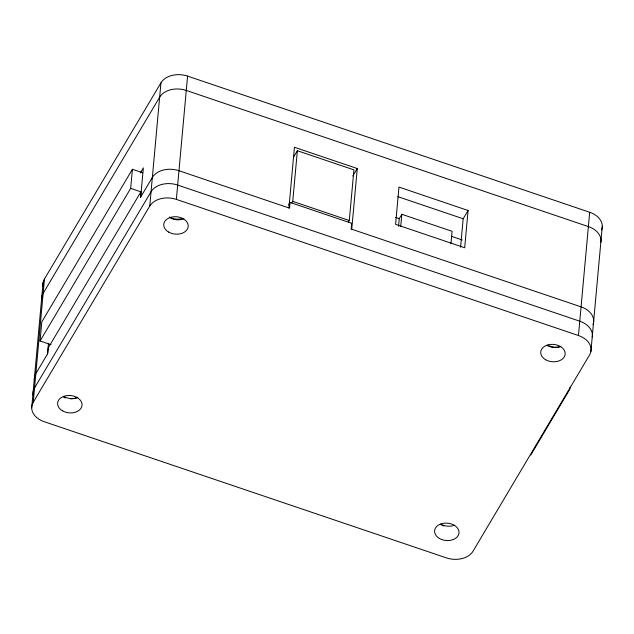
<?xml version="1.0" encoding="UTF-8"?>
<svg xmlns="http://www.w3.org/2000/svg" width="634" height="634" viewBox="0 0 634 634"><rect width="100%" height="100%" fill="white"/><g stroke="black" fill="none" stroke-linecap="round" stroke-linejoin="round"><path stroke-width="0.95" d="M31.7 407.773L43.088 282.606M589.683 212.255L578.462 335.537A20.431 14.495 5.2 0 1 589.541 355L473.043 551.192A20.431 14.495 5.2 0 1 446.423 557.888L44.317 421.745A20.431 14.495 5.2 0 1 33.237 402.281L44.459 279L160.957 82.808A20.431 14.495 5.2 0 1 187.577 76.112L589.683 212.255A20.431 14.495 5.2 0 1 601.618 229.952M51.061 344.698L40.061 340.981L41.804 321.866L132.419 169.27L142.713 172.757M47.495 353.994L48.469 343.303M40.061 340.981L130.675 188.377L132.419 169.27M140.7 197.039L143.355 167.891L140.328 172.979M33.237 402.281L149.743 206.09L160.957 82.808M149.743 206.09A20.431 14.495 5.2 0 1 176.355 199.393L187.577 76.112M288.914 207.944L294.438 147.262L357.267 168.533L351.743 229.223M593.004 324.568A20.431 14.495 5.2 0 0 581.069 306.864L351.117 229.009L351.64 223.271L290.063 202.428L289.548 208.158L178.962 170.72A20.431 14.495 5.2 0 0 152.35 177.417L140.439 197.475L140.962 191.737L48.279 347.82L47.756 353.558L35.845 373.616A20.431 14.495 5.2 0 0 34.49 381.01M291.814 202.951L292.749 201.366L297.362 150.718L353.907 169.864L349.302 220.513L348.359 222.098M398.54 226.298L399.238 218.651L401.829 214.292L452.09 231.307L450.956 243.733M400.696 226.71L401.829 214.292M460.577 247.212L463.161 218.77L468.082 210.488L398.968 187.085L395.576 224.357L464.69 247.759L468.082 210.488M570.029 387.223L569.847 389.181L530.761 455.014M590.912 351.394L602.3 226.227M293.336 157.494L297.362 150.718M288.589 204.909L290.063 202.428M352.837 175.99L357.267 168.533M397.787 196.635L463.161 218.77M395.584 217.414L399.238 218.651M451.329 236.284L462.297 240.001M292.749 201.366L349.302 220.513M176.355 199.393L578.462 335.537M130.675 188.377L140.756 191.793M600.826 242.45A20.431 14.495 5.2 0 0 588.376 226.592L186.269 90.44A20.431 14.495 5.2 0 0 159.657 97.145L43.152 293.336A20.431 14.495 5.2 0 0 41.614 298.828M33.182 395.347A20.431 14.495 5.2 0 1 34.545 387.945L151.043 191.753A20.431 14.495 5.2 0 1 177.663 185.057L579.769 321.2A20.431 14.495 5.2 0 1 592.219 337.058M560.852 346.386A12.26 8.694 5.2 0 1 546.825 345.332M183.876 218.746A12.26 8.694 5.2 0 1 169.857 217.7M77.728 397.502A12.26 8.694 5.2 0 1 63.709 396.456M454.705 525.142A12.26 8.694 5.2 0 1 440.678 524.088M43.096 286.394A20.431 14.495 5.2 0 1 44.459 279M559.846 346.782A12.26 8.694 5.2 0 1 547.713 345.11M77.713 397.328A12.26 8.694 5.2 0 1 70.271 398.802M65.587 397.938A12.26 8.694 5.2 0 1 63.471 397.035M181.617 218.714A12.26 8.694 5.2 0 1 169.484 217.05M443.816 525.998A12.26 8.694 5.2 0 1 441.7 525.103M545.525 359.668A12.26 8.694 5.2 0 0 565.084 354.747A12.26 8.694 5.2 0 0 548.251 344.825A12.26 8.694 5.2 0 0 545.525 359.668M439.378 538.424A12.26 8.694 5.2 0 0 458.937 533.503A12.26 8.694 5.2 0 0 442.104 523.581A12.26 8.694 5.2 0 0 439.378 538.424M168.549 232.036A12.26 8.694 5.2 0 0 188.108 227.115A12.26 8.694 5.2 0 0 171.275 217.185A12.26 8.694 5.2 0 0 168.549 232.036M62.401 410.792A12.26 8.694 5.2 0 0 81.96 405.871A12.26 8.694 5.2 0 0 65.128 395.941A12.26 8.694 5.2 0 0 62.401 410.792"/></g></svg>
